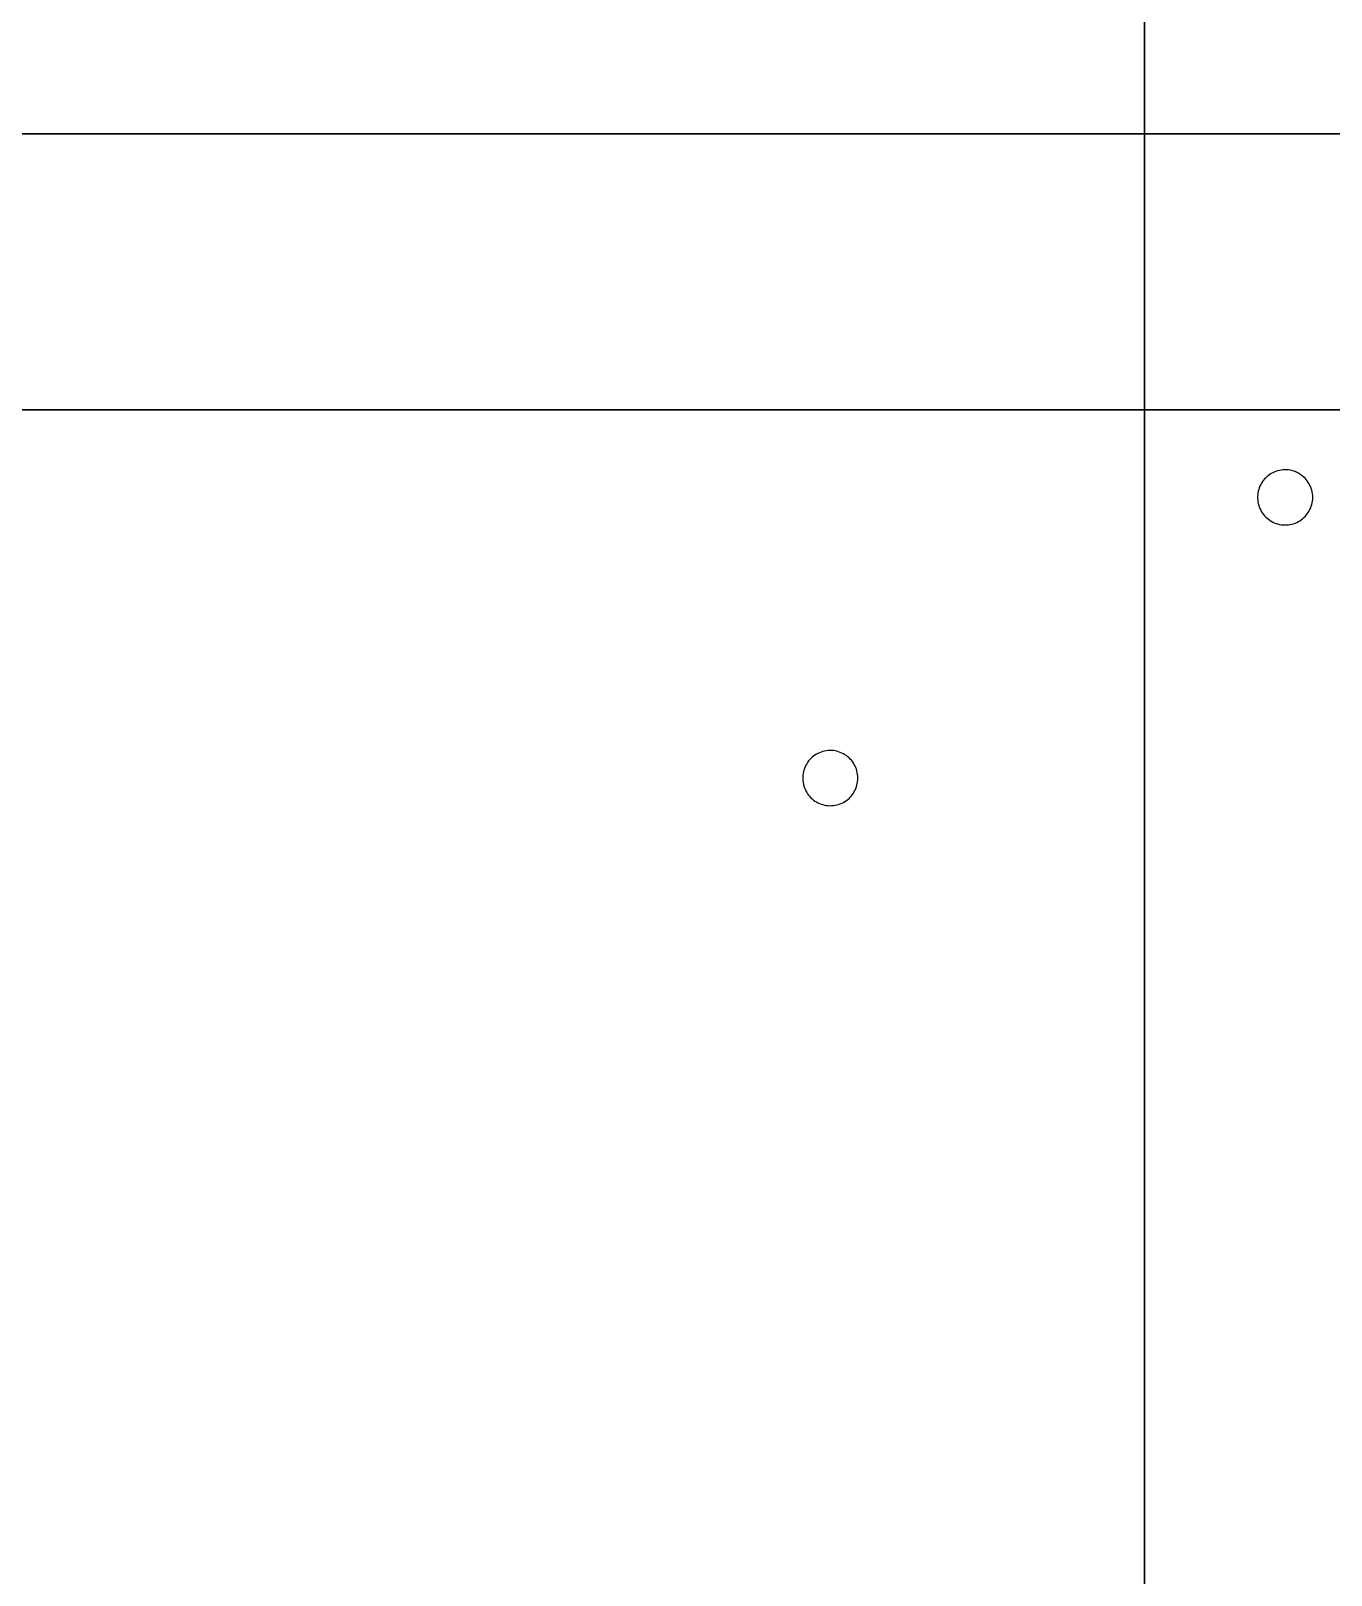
# Model space of a CAD drawing. Header units: metres. Extents: x 0 to 2800, y 0 to 2000.
# Drawn here: x 146.3 to 220.3, y 263.6 to 351.5 of the extents above; entities that cross this region are included whole.
import ezdxf

# ---------------------------------------------------------------- set-up
doc = ezdxf.new("R2010")
doc.units = ezdxf.units.M

msp = doc.modelspace()

# ---------------------------------------------------------------- linework, layer by layer
for points in [[(209.678, 52.364), (209.678, 76.174), (209.678, 99.985), (209.678, 123.796), (209.678, 147.606), (209.678, 171.417), (209.678, 195.228), (209.678, 219.038), (209.678, 242.849), (209.678, 266.66), (209.678, 290.47), (209.678, 314.281), (209.678, 338.092), (209.678, 361.902), (209.678, 385.713), (209.678, 409.524), (209.678, 433.334), (209.678, 457.145), (209.678, 480.956), (209.678, 504.766), (209.678, 528.577), (209.678, 552.388), (209.678, 576.198), (209.678, 600.009)], [(209.678, 52.364), (209.678, 76.174), (209.678, 99.985), (209.678, 123.796), (209.678, 147.606), (209.678, 171.417), (209.678, 195.228), (209.678, 219.038), (209.678, 242.849), (209.678, 266.66), (209.678, 290.47), (209.678, 314.281), (209.678, 338.092), (209.678, 361.902), (209.678, 385.713), (209.678, 409.524), (209.678, 433.334), (209.678, 457.145), (209.678, 480.956), (209.678, 504.766), (209.678, 528.577), (209.678, 552.388), (209.678, 576.198), (209.678, 600.009)], [(209.678, 373.411), (209.678, 349.601), (209.678, 325.79), (209.678, 301.979), (209.678, 278.169), (209.678, 254.358), (209.678, 230.547), (209.678, 206.737), (209.678, 182.926), (209.678, 159.115), (209.678, 135.305), (209.678, 111.494), (209.678, 87.683), (209.678, 63.873), (197.376, 52.364), (173.565, 52.364), (149.754, 52.364), (125.944, 52.364), (102.133, 52.364), (78.322, 52.364)], [(209.678, 373.411), (209.678, 349.601), (209.678, 325.79), (209.678, 301.979), (209.678, 278.169), (209.678, 254.358), (209.678, 230.547), (209.678, 206.737), (209.678, 182.926), (209.678, 159.115), (209.678, 135.305), (209.678, 111.494), (209.678, 87.683), (209.678, 63.873), (197.376, 52.364), (173.565, 52.364), (149.754, 52.364), (125.944, 52.364), (102.133, 52.364), (78.322, 52.364)], [(209.678, 52.364), (209.678, 73.521), (209.678, 94.678), (209.678, 115.835), (209.678, 136.992), (209.678, 158.149), (209.678, 179.306), (209.678, 200.463), (209.678, 221.62), (209.678, 242.777), (209.678, 263.934), (209.678, 285.091), (209.678, 306.248), (209.678, 327.405), (209.678, 348.562), (209.678, 369.719)], [(209.678, 369.719), (209.678, 348.562), (209.678, 327.405), (209.678, 306.248), (209.678, 285.091), (209.678, 263.934), (209.678, 242.777), (209.678, 221.62), (209.678, 200.463), (209.678, 179.306), (209.678, 158.149), (209.678, 136.992), (209.678, 115.835), (209.678, 94.678), (209.678, 73.521), (209.678, 52.364)], [(209.678, 52.364), (209.678, 73.521), (209.678, 94.678), (209.678, 115.835), (209.678, 136.992), (209.678, 158.149), (209.678, 179.306), (209.678, 200.463), (209.678, 221.62), (209.678, 242.777), (209.678, 263.934), (209.678, 285.091), (209.678, 306.248), (209.678, 327.405), (209.678, 348.562), (209.678, 369.719)], [(209.678, 369.719), (209.678, 348.562), (209.678, 327.405), (209.678, 306.248), (209.678, 285.091), (209.678, 263.934), (209.678, 242.777), (209.678, 221.62), (209.678, 200.463), (209.678, 179.306), (209.678, 158.149), (209.678, 136.992), (209.678, 115.835), (209.678, 94.678), (209.678, 73.521), (209.678, 52.364)], [(0, 345.6), (15.36, 345.6), (30.72, 345.6), (46.08, 345.6), (61.44, 345.6), (76.8, 345.6), (92.16, 345.6), (107.52, 345.6), (122.88, 345.6), (138.24, 345.6), (153.6, 345.6), (168.96, 345.6), (184.32, 345.6), (199.68, 345.6), (215.04, 345.6), (230.4, 345.6), (245.76, 345.6), (261.12, 345.6), (276.48, 345.6), (291.84, 345.6), (307.2, 345.6)], [(0, 345.6), (15.36, 345.6), (30.72, 345.6), (46.08, 345.6), (61.44, 345.6), (76.8, 345.6), (92.16, 345.6), (107.52, 345.6), (122.88, 345.6), (138.24, 345.6), (153.6, 345.6), (168.96, 345.6), (184.32, 345.6), (199.68, 345.6), (215.04, 345.6), (230.4, 345.6), (245.76, 345.6), (261.12, 345.6), (276.48, 345.6), (291.84, 345.6), (307.2, 345.6)], [(0, 345.6), (15.36, 345.6), (30.72, 345.6), (46.08, 345.6), (61.44, 345.6), (76.8, 345.6), (92.16, 345.6), (107.52, 345.6), (122.88, 345.6), (138.24, 345.6), (153.6, 345.6), (168.96, 345.6), (184.32, 345.6), (199.68, 345.6), (215.04, 345.6), (230.4, 345.6), (245.76, 345.6), (261.12, 345.6), (276.48, 345.6), (291.84, 345.6), (307.2, 345.6)], [(0, 345.6), (15.36, 345.6), (30.72, 345.6), (46.08, 345.6), (61.44, 345.6), (76.8, 345.6), (92.16, 345.6), (107.52, 345.6), (122.88, 345.6), (138.24, 345.6), (153.6, 345.6), (168.96, 345.6), (184.32, 345.6), (199.68, 345.6), (215.04, 345.6), (230.4, 345.6), (245.76, 345.6), (261.12, 345.6), (276.48, 345.6), (291.84, 345.6), (307.2, 345.6)], [(0, 345.6), (26.749, 345.6), (53.498, 345.6), (80.247, 345.6), (106.996, 345.6), (133.745, 345.6), (160.495, 345.6), (187.244, 345.6), (213.993, 345.6), (240.742, 345.6), (267.491, 345.6), (294.24, 345.6), (320.989, 345.6), (347.738, 345.6), (374.487, 345.6), (401.236, 345.6), (427.985, 345.6), (454.735, 345.6), (481.484, 345.6)], [(0, 345.6), (26.749, 345.6), (53.498, 345.6), (80.247, 345.6), (106.996, 345.6), (133.745, 345.6), (160.495, 345.6), (187.244, 345.6), (213.993, 345.6), (240.742, 345.6), (267.491, 345.6), (294.24, 345.6), (320.989, 345.6), (347.738, 345.6), (374.487, 345.6), (401.236, 345.6), (427.985, 345.6), (454.735, 345.6), (481.484, 345.6)], [(296.378, 345.6), (269.629, 345.6), (242.88, 345.6), (216.131, 345.6), (189.382, 345.6), (162.633, 345.6), (135.884, 345.6), (109.135, 345.6), (82.385, 345.6), (55.636, 345.6), (28.887, 345.6), (2.138, 345.6), (0, 320.989), (0, 294.24), (0, 267.491), (0, 240.742), (0, 213.993), (0, 187.244), (0, 160.495)], [(0, 345.6), (15.36, 345.6), (30.72, 345.6), (46.08, 345.6), (61.44, 345.6), (76.8, 345.6), (92.16, 345.6), (107.52, 345.6), (122.88, 345.6), (138.24, 345.6), (153.6, 345.6), (168.96, 345.6), (184.32, 345.6), (199.68, 345.6), (215.04, 345.6), (230.4, 345.6), (245.76, 345.6), (261.12, 345.6), (276.48, 345.6), (291.84, 345.6), (307.2, 345.6)], [(0, 345.6), (15.36, 345.6), (30.72, 345.6), (46.08, 345.6), (61.44, 345.6), (76.8, 345.6), (92.16, 345.6), (107.52, 345.6), (122.88, 345.6), (138.24, 345.6), (153.6, 345.6), (168.96, 345.6), (184.32, 345.6), (199.68, 345.6), (215.04, 345.6), (230.4, 345.6), (245.76, 345.6), (261.12, 345.6), (276.48, 345.6), (291.84, 345.6), (307.2, 345.6)], [(0, 345.6), (15.36, 345.6), (30.72, 345.6), (46.08, 345.6), (61.44, 345.6), (76.8, 345.6), (92.16, 345.6), (107.52, 345.6), (122.88, 345.6), (138.24, 345.6), (153.6, 345.6), (168.96, 345.6), (184.32, 345.6), (199.68, 345.6), (215.04, 345.6), (230.4, 345.6), (245.76, 345.6), (261.12, 345.6), (276.48, 345.6), (291.84, 345.6), (307.2, 345.6)], [(0, 345.6), (15.36, 345.6), (30.72, 345.6), (46.08, 345.6), (61.44, 345.6), (76.8, 345.6), (92.16, 345.6), (107.52, 345.6), (122.88, 345.6), (138.24, 345.6), (153.6, 345.6), (168.96, 345.6), (184.32, 345.6), (199.68, 345.6), (215.04, 345.6), (230.4, 345.6), (245.76, 345.6), (261.12, 345.6), (276.48, 345.6), (291.84, 345.6), (307.2, 345.6)], [(0, 345.6), (15.36, 345.6), (30.72, 345.6), (46.08, 345.6), (61.44, 345.6), (76.8, 345.6), (92.16, 345.6), (107.52, 345.6), (122.88, 345.6), (138.24, 345.6), (153.6, 345.6), (168.96, 345.6), (184.32, 345.6), (199.68, 345.6), (215.04, 345.6), (230.4, 345.6), (245.76, 345.6), (261.12, 345.6), (276.48, 345.6), (291.84, 345.6), (307.2, 345.6)], [(0, 345.6), (15.36, 345.6), (30.72, 345.6), (46.08, 345.6), (61.44, 345.6), (76.8, 345.6), (92.16, 345.6), (107.52, 345.6), (122.88, 345.6), (138.24, 345.6), (153.6, 345.6), (168.96, 345.6), (184.32, 345.6), (199.68, 345.6), (215.04, 345.6), (230.4, 345.6), (245.76, 345.6), (261.12, 345.6), (276.48, 345.6), (291.84, 345.6), (307.2, 345.6)], [(0, 345.6), (15.36, 345.6), (30.72, 345.6), (46.08, 345.6), (61.44, 345.6), (76.8, 345.6), (92.16, 345.6), (107.52, 345.6), (122.88, 345.6), (138.24, 345.6), (153.6, 345.6), (168.96, 345.6), (184.32, 345.6), (199.68, 345.6), (215.04, 345.6), (230.4, 345.6), (245.76, 345.6), (261.12, 345.6), (276.48, 345.6), (291.84, 345.6), (307.2, 345.6)], [(0, 345.6), (15.36, 345.6), (30.72, 345.6), (46.08, 345.6), (61.44, 345.6), (76.8, 345.6), (92.16, 345.6), (107.52, 345.6), (122.88, 345.6), (138.24, 345.6), (153.6, 345.6), (168.96, 345.6), (184.32, 345.6), (199.68, 345.6), (215.04, 345.6), (230.4, 345.6), (245.76, 345.6), (261.12, 345.6), (276.48, 345.6), (291.84, 345.6), (307.2, 345.6)], [(299.52, 345.6), (284.16, 345.6), (268.8, 345.6), (253.44, 345.6), (238.08, 345.6), (222.72, 345.6), (207.36, 345.6), (192, 345.6), (176.64, 345.6), (161.28, 345.6), (145.92, 345.6)], [(299.52, 345.6), (284.16, 345.6), (268.8, 345.6), (253.44, 345.6), (238.08, 345.6), (222.72, 345.6), (207.36, 345.6), (192, 345.6), (176.64, 345.6), (161.28, 345.6), (145.92, 345.6)], [(299.52, 345.6), (284.16, 345.6), (268.8, 345.6), (253.44, 345.6), (238.08, 345.6), (222.72, 345.6), (207.36, 345.6), (192, 345.6), (176.64, 345.6), (161.28, 345.6), (145.92, 345.6)], [(299.52, 345.6), (284.16, 345.6), (268.8, 345.6), (253.44, 345.6), (238.08, 345.6), (222.72, 345.6), (207.36, 345.6), (192, 345.6), (176.64, 345.6), (161.28, 345.6), (145.92, 345.6)], [(299.52, 345.6), (284.16, 345.6), (268.8, 345.6), (253.44, 345.6), (238.08, 345.6), (222.72, 345.6), (207.36, 345.6), (192, 345.6), (176.64, 345.6), (161.28, 345.6), (145.92, 345.6)], [(299.52, 345.6), (284.16, 345.6), (268.8, 345.6), (253.44, 345.6), (238.08, 345.6), (222.72, 345.6), (207.36, 345.6), (192, 345.6), (176.64, 345.6), (161.28, 345.6), (145.92, 345.6)], [(298.124, 329.891), (284.16, 329.891), (270.196, 329.891), (256.233, 329.891), (242.269, 329.891), (228.305, 329.891), (214.342, 329.891), (200.378, 329.891), (186.415, 329.891), (172.451, 329.891), (158.487, 329.891), (144.524, 329.891), (130.56, 329.891), (116.596, 329.891), (102.633, 329.891), (88.669, 329.891), (74.705, 329.891), (60.742, 329.891), (46.778, 329.891), (32.815, 329.891), (18.851, 329.891)], [(298.124, 329.891), (284.16, 329.891), (270.196, 329.891), (256.233, 329.891), (242.269, 329.891), (228.305, 329.891), (214.342, 329.891), (200.378, 329.891), (186.415, 329.891), (172.451, 329.891), (158.487, 329.891), (144.524, 329.891), (130.56, 329.891), (116.596, 329.891), (102.633, 329.891), (88.669, 329.891), (74.705, 329.891), (60.742, 329.891), (46.778, 329.891), (32.815, 329.891), (18.851, 329.891)], [(44.476, 329.891), (62.447, 329.891), (80.417, 329.891), (98.387, 329.891), (116.357, 329.891), (134.328, 329.891), (152.298, 329.891), (170.268, 329.891), (188.238, 329.891), (206.209, 329.891), (224.179, 329.891), (242.149, 329.891), (260.119, 329.891), (278.09, 329.891), (296.06, 329.891)], [(296.06, 329.891), (278.09, 329.891), (260.119, 329.891), (242.149, 329.891), (224.179, 329.891), (206.209, 329.891), (188.238, 329.891), (170.268, 329.891), (152.298, 329.891), (134.328, 329.891), (116.357, 329.891), (98.387, 329.891), (80.417, 329.891), (62.447, 329.891), (44.476, 329.891)], [(301.752, 329.891), (277.435, 329.891), (253.118, 329.891), (228.8, 329.891), (204.483, 329.891), (180.166, 329.891), (155.848, 329.891), (131.531, 329.891), (107.214, 329.891), (82.896, 329.891), (58.579, 329.891), (44.476, 319.676), (44.476, 295.359), (44.476, 271.041), (44.476, 246.724), (44.476, 222.407), (44.476, 198.089), (44.476, 173.772)], [(44.476, 329.891), (68.794, 329.891), (93.111, 329.891), (117.428, 329.891), (141.746, 329.891), (166.063, 329.891), (190.38, 329.891), (214.698, 329.891), (239.015, 329.891), (263.333, 329.891), (287.65, 329.891), (311.967, 329.891), (336.285, 329.891), (360.602, 329.891), (384.919, 329.891), (409.237, 329.891), (433.554, 329.891), (457.871, 329.891), (482.189, 329.891)], [(140.715, 329.891), (148.332, 329.891), (155.948, 329.891), (163.565, 329.891), (171.181, 329.891), (178.798, 329.891), (186.415, 329.891), (194.031, 329.891), (201.648, 329.891), (209.264, 329.891), (216.881, 329.891), (224.497, 329.891), (232.114, 329.891), (239.73, 329.891), (247.347, 329.891), (254.963, 329.891), (262.58, 329.891), (270.196, 329.891), (277.813, 329.891), (285.429, 329.891), (293.046, 329.891)], [(293.046, 329.891), (285.429, 329.891), (277.813, 329.891), (270.196, 329.891), (262.58, 329.891), (254.963, 329.891), (247.347, 329.891), (239.73, 329.891), (232.114, 329.891), (224.497, 329.891), (216.881, 329.891), (209.264, 329.891), (201.648, 329.891), (194.031, 329.891), (186.415, 329.891), (178.798, 329.891), (171.181, 329.891), (163.565, 329.891), (155.948, 329.891), (148.332, 329.891), (140.715, 329.891)], [(296.854, 329.891), (289.238, 329.891), (281.621, 329.891), (274.005, 329.891), (266.388, 329.891), (258.772, 329.891), (251.155, 329.891), (243.539, 329.891), (235.922, 329.891), (228.305, 329.891), (220.689, 329.891), (213.072, 329.891), (205.456, 329.891), (197.839, 329.891), (190.223, 329.891), (182.606, 329.891), (174.99, 329.891), (167.373, 329.891), (159.757, 329.891), (152.14, 329.891), (144.524, 329.891)], [(144.524, 329.891), (152.14, 329.891), (159.757, 329.891), (167.373, 329.891), (174.99, 329.891), (182.606, 329.891), (190.223, 329.891), (197.839, 329.891), (205.456, 329.891), (213.072, 329.891), (220.689, 329.891), (228.305, 329.891), (235.922, 329.891), (243.539, 329.891), (251.155, 329.891), (258.772, 329.891), (266.388, 329.891), (274.005, 329.891), (281.621, 329.891), (289.238, 329.891), (296.854, 329.891)], [(144.524, 329.891), (158.487, 329.891), (172.451, 329.891), (186.415, 329.891), (200.378, 329.891), (214.342, 329.891), (228.305, 329.891), (242.269, 329.891), (256.233, 329.891), (270.196, 329.891), (284.16, 329.891), (298.124, 329.891)], [(144.524, 329.891), (158.487, 329.891), (172.451, 329.891), (186.415, 329.891), (200.378, 329.891), (214.342, 329.891), (228.305, 329.891), (242.269, 329.891), (256.233, 329.891), (270.196, 329.891), (284.16, 329.891), (298.124, 329.891)], [(144.524, 329.891), (158.487, 329.891), (172.451, 329.891), (186.415, 329.891), (200.378, 329.891), (214.342, 329.891), (228.305, 329.891), (242.269, 329.891), (256.233, 329.891), (270.196, 329.891), (284.16, 329.891), (298.124, 329.891)], [(296.854, 329.891), (289.238, 329.891), (281.621, 329.891), (274.005, 329.891), (266.388, 329.891), (258.772, 329.891), (251.155, 329.891), (243.539, 329.891), (235.922, 329.891), (228.305, 329.891), (220.689, 329.891), (213.072, 329.891), (205.456, 329.891), (197.839, 329.891), (190.223, 329.891), (182.606, 329.891), (174.99, 329.891), (167.373, 329.891), (159.757, 329.891), (152.14, 329.891), (144.524, 329.891)], [(144.524, 329.891), (152.14, 329.891), (159.757, 329.891), (167.373, 329.891), (174.99, 329.891), (182.606, 329.891), (190.223, 329.891), (197.839, 329.891), (205.456, 329.891), (213.072, 329.891), (220.689, 329.891), (228.305, 329.891), (235.922, 329.891), (243.539, 329.891), (251.155, 329.891), (258.772, 329.891), (266.388, 329.891), (274.005, 329.891), (281.621, 329.891), (289.238, 329.891), (296.854, 329.891)], [(144.524, 329.891), (158.487, 329.891), (172.451, 329.891), (186.415, 329.891), (200.378, 329.891), (214.342, 329.891), (228.305, 329.891), (242.269, 329.891), (256.233, 329.891), (270.196, 329.891), (284.16, 329.891), (298.124, 329.891)], [(296.854, 329.891), (289.238, 329.891), (281.621, 329.891), (274.005, 329.891), (266.388, 329.891), (258.772, 329.891), (251.155, 329.891), (243.539, 329.891), (235.922, 329.891), (228.305, 329.891), (220.689, 329.891), (213.072, 329.891), (205.456, 329.891), (197.839, 329.891), (190.223, 329.891), (182.606, 329.891), (174.99, 329.891), (167.373, 329.891), (159.757, 329.891), (152.14, 329.891), (144.524, 329.891)], [(144.524, 329.891), (152.14, 329.891), (159.757, 329.891), (167.373, 329.891), (174.99, 329.891), (182.606, 329.891), (190.223, 329.891), (197.839, 329.891), (205.456, 329.891), (213.072, 329.891), (220.689, 329.891), (228.305, 329.891), (235.922, 329.891), (243.539, 329.891), (251.155, 329.891), (258.772, 329.891), (266.388, 329.891), (274.005, 329.891), (281.621, 329.891), (289.238, 329.891), (296.854, 329.891)], [(144.524, 329.891), (158.487, 329.891), (172.451, 329.891), (186.415, 329.891), (200.378, 329.891), (214.342, 329.891), (228.305, 329.891), (242.269, 329.891), (256.233, 329.891), (270.196, 329.891), (284.16, 329.891), (298.124, 329.891)], [(144.524, 329.891), (158.487, 329.891), (172.451, 329.891), (186.415, 329.891), (200.378, 329.891), (214.342, 329.891), (228.305, 329.891), (242.269, 329.891), (256.233, 329.891), (270.196, 329.891), (284.16, 329.891), (298.124, 329.891)], [(296.854, 329.891), (289.238, 329.891), (281.621, 329.891), (274.005, 329.891), (266.388, 329.891), (258.772, 329.891), (251.155, 329.891), (243.539, 329.891), (235.922, 329.891), (228.305, 329.891), (220.689, 329.891), (213.072, 329.891), (205.456, 329.891), (197.839, 329.891), (190.223, 329.891), (182.606, 329.891), (174.99, 329.891), (167.373, 329.891), (159.757, 329.891), (152.14, 329.891), (144.524, 329.891)], [(144.524, 329.891), (152.14, 329.891), (159.757, 329.891), (167.373, 329.891), (174.99, 329.891), (182.606, 329.891), (190.223, 329.891), (197.839, 329.891), (205.456, 329.891), (213.072, 329.891), (220.689, 329.891), (228.305, 329.891), (235.922, 329.891), (243.539, 329.891), (251.155, 329.891), (258.772, 329.891), (266.388, 329.891), (274.005, 329.891), (281.621, 329.891), (289.238, 329.891), (296.854, 329.891)], [(144.524, 329.891), (158.487, 329.891), (172.451, 329.891), (186.415, 329.891), (200.378, 329.891), (214.342, 329.891), (228.305, 329.891), (242.269, 329.891), (256.233, 329.891), (270.196, 329.891), (284.16, 329.891), (298.124, 329.891)], [(144.524, 329.891), (158.487, 329.891), (172.451, 329.891), (186.415, 329.891), (200.378, 329.891), (214.342, 329.891), (228.305, 329.891), (242.269, 329.891), (256.233, 329.891), (270.196, 329.891), (284.16, 329.891), (298.124, 329.891)], [(296.854, 329.891), (289.238, 329.891), (281.621, 329.891), (274.005, 329.891), (266.388, 329.891), (258.772, 329.891), (251.155, 329.891), (243.539, 329.891), (235.922, 329.891), (228.305, 329.891), (220.689, 329.891), (213.072, 329.891), (205.456, 329.891), (197.839, 329.891), (190.223, 329.891), (182.606, 329.891), (174.99, 329.891), (167.373, 329.891), (159.757, 329.891), (152.14, 329.891), (144.524, 329.891)], [(144.524, 329.891), (152.14, 329.891), (159.757, 329.891), (167.373, 329.891), (174.99, 329.891), (182.606, 329.891), (190.223, 329.891), (197.839, 329.891), (205.456, 329.891), (213.072, 329.891), (220.689, 329.891), (228.305, 329.891), (235.922, 329.891), (243.539, 329.891), (251.155, 329.891), (258.772, 329.891), (266.388, 329.891), (274.005, 329.891), (281.621, 329.891), (289.238, 329.891), (296.854, 329.891)], [(144.524, 329.891), (158.487, 329.891), (172.451, 329.891), (186.415, 329.891), (200.378, 329.891), (214.342, 329.891), (228.305, 329.891), (242.269, 329.891), (256.233, 329.891), (270.196, 329.891), (284.16, 329.891), (298.124, 329.891)], [(144.524, 329.891), (158.487, 329.891), (172.451, 329.891), (186.415, 329.891), (200.378, 329.891), (214.342, 329.891), (228.305, 329.891), (242.269, 329.891), (256.233, 329.891), (270.196, 329.891), (284.16, 329.891), (298.124, 329.891)], [(219.256, 324.916), (219.253, 325.021), (219.243, 325.123), (219.226, 325.224), (219.203, 325.322), (219.175, 325.418), (219.14, 325.511), (219.1, 325.601), (219.054, 325.688), (219.003, 325.772), (218.948, 325.852), (218.887, 325.928), (218.822, 326.001), (218.753, 326.069), (218.679, 326.133), (218.602, 326.193), (218.521, 326.247), (218.437, 326.297), (218.349, 326.341), (218.258, 326.38), (218.164, 326.413), (218.068, 326.441), (217.969, 326.462), (217.869, 326.477), (217.766, 326.485), (217.661, 326.487), (217.558, 326.482), (217.456, 326.47), (217.356, 326.452), (217.258, 326.428), (217.163, 326.397), (217.071, 326.361), (216.982, 326.32), (216.896, 326.273), (216.813, 326.221), (216.734, 326.164), (216.658, 326.102), (216.587, 326.036), (216.52, 325.965), (216.457, 325.891), (216.399, 325.812), (216.345, 325.73), (216.297, 325.645), (216.254, 325.556), (216.217, 325.465), (216.185, 325.37), (216.159, 325.273), (216.14, 325.174), (216.126, 325.072), (216.12, 324.969), (216.12, 324.864), (216.126, 324.761), (216.14, 324.659), (216.159, 324.56), (216.185, 324.463), (216.217, 324.368), (216.254, 324.277), (216.297, 324.188), (216.345, 324.102), (216.399, 324.02), (216.457, 323.942), (216.52, 323.867), (216.587, 323.797), (216.658, 323.731), (216.734, 323.669), (216.813, 323.612), (216.896, 323.56), (216.982, 323.513), (217.071, 323.471), (217.163, 323.435), (217.258, 323.405), (217.356, 323.381), (217.456, 323.362), (217.558, 323.351), (217.661, 323.346), (217.766, 323.347), (217.869, 323.356), (217.969, 323.371), (218.068, 323.392), (218.164, 323.419), (218.258, 323.453), (218.349, 323.491), (218.437, 323.536), (218.521, 323.585), (218.602, 323.64), (218.679, 323.699), (218.753, 323.763), (218.822, 323.832), (218.887, 323.904), (218.948, 323.981), (219.003, 324.061), (219.054, 324.145), (219.1, 324.232), (219.14, 324.322), (219.175, 324.415), (219.203, 324.511), (219.226, 324.609), (219.243, 324.71), (219.253, 324.812), (219.256, 324.916)], [(219.256, 324.916), (219.253, 325.021), (219.243, 325.123), (219.226, 325.224), (219.203, 325.322), (219.175, 325.418), (219.14, 325.511), (219.1, 325.601), (219.054, 325.688), (219.003, 325.772), (218.948, 325.852), (218.887, 325.928), (218.822, 326.001), (218.753, 326.069), (218.679, 326.133), (218.602, 326.193), (218.521, 326.247), (218.437, 326.297), (218.349, 326.341), (218.258, 326.38), (218.164, 326.413), (218.068, 326.441), (217.969, 326.462), (217.869, 326.477), (217.766, 326.485), (217.661, 326.487), (217.558, 326.482), (217.456, 326.47), (217.356, 326.452), (217.258, 326.428), (217.163, 326.397), (217.071, 326.361), (216.982, 326.32), (216.896, 326.273), (216.813, 326.221), (216.734, 326.164), (216.658, 326.102), (216.587, 326.036), (216.52, 325.965), (216.457, 325.891), (216.399, 325.812), (216.345, 325.73), (216.297, 325.645), (216.254, 325.556), (216.217, 325.465), (216.185, 325.37), (216.159, 325.273), (216.14, 325.174), (216.126, 325.072), (216.12, 324.969), (216.12, 324.864), (216.126, 324.761), (216.14, 324.659), (216.159, 324.56), (216.185, 324.463), (216.217, 324.368), (216.254, 324.277), (216.297, 324.188), (216.345, 324.102), (216.399, 324.02), (216.457, 323.942), (216.52, 323.867), (216.587, 323.797), (216.658, 323.731), (216.734, 323.669), (216.813, 323.612), (216.896, 323.56), (216.982, 323.513), (217.071, 323.471), (217.163, 323.435), (217.258, 323.405), (217.356, 323.381), (217.456, 323.362), (217.558, 323.351), (217.661, 323.346), (217.766, 323.347), (217.869, 323.356), (217.969, 323.371), (218.068, 323.392), (218.164, 323.419), (218.258, 323.453), (218.349, 323.491), (218.437, 323.536), (218.521, 323.585), (218.602, 323.64), (218.679, 323.699), (218.753, 323.763), (218.822, 323.832), (218.887, 323.904), (218.948, 323.981), (219.003, 324.061), (219.054, 324.145), (219.1, 324.232), (219.14, 324.322), (219.175, 324.415), (219.203, 324.511), (219.226, 324.609), (219.243, 324.71), (219.253, 324.812), (219.256, 324.916)], [(219.256, 324.916), (219.253, 325.021), (219.243, 325.123), (219.226, 325.224), (219.203, 325.322), (219.175, 325.418), (219.14, 325.511), (219.1, 325.601), (219.054, 325.688), (219.003, 325.772), (218.948, 325.852), (218.887, 325.928), (218.822, 326.001), (218.753, 326.069), (218.679, 326.133), (218.602, 326.193), (218.521, 326.247), (218.437, 326.297), (218.349, 326.341), (218.258, 326.38), (218.164, 326.413), (218.068, 326.441), (217.969, 326.462), (217.869, 326.477), (217.766, 326.485), (217.661, 326.487), (217.558, 326.482), (217.456, 326.47), (217.356, 326.452), (217.258, 326.428), (217.163, 326.397), (217.071, 326.361), (216.982, 326.32), (216.896, 326.273), (216.813, 326.221), (216.734, 326.164), (216.658, 326.102), (216.587, 326.036), (216.52, 325.965), (216.457, 325.891), (216.399, 325.812), (216.345, 325.73), (216.297, 325.645), (216.254, 325.556), (216.217, 325.465), (216.185, 325.37), (216.159, 325.273), (216.14, 325.174), (216.126, 325.072), (216.12, 324.969), (216.12, 324.864), (216.126, 324.761), (216.14, 324.659), (216.159, 324.56), (216.185, 324.463), (216.217, 324.368), (216.254, 324.277), (216.297, 324.188), (216.345, 324.102), (216.399, 324.02), (216.457, 323.942), (216.52, 323.867), (216.587, 323.797), (216.658, 323.731), (216.734, 323.669), (216.813, 323.612), (216.896, 323.56), (216.982, 323.513), (217.071, 323.471), (217.163, 323.435), (217.258, 323.405), (217.356, 323.381), (217.456, 323.362), (217.558, 323.351), (217.661, 323.346), (217.766, 323.347), (217.869, 323.356), (217.969, 323.371), (218.068, 323.392), (218.164, 323.419), (218.258, 323.453), (218.349, 323.491), (218.437, 323.536), (218.521, 323.585), (218.602, 323.64), (218.679, 323.699), (218.753, 323.763), (218.822, 323.832), (218.887, 323.904), (218.948, 323.981), (219.003, 324.061), (219.054, 324.145), (219.1, 324.232), (219.14, 324.322), (219.175, 324.415), (219.203, 324.511), (219.226, 324.609), (219.243, 324.71), (219.253, 324.812), (219.256, 324.916)], [(219.256, 324.916), (219.253, 325.021), (219.243, 325.123), (219.226, 325.224), (219.203, 325.322), (219.175, 325.418), (219.14, 325.511), (219.1, 325.601), (219.054, 325.688), (219.003, 325.772), (218.948, 325.852), (218.887, 325.928), (218.822, 326.001), (218.753, 326.069), (218.679, 326.133), (218.602, 326.193), (218.521, 326.247), (218.437, 326.297), (218.349, 326.341), (218.258, 326.38), (218.164, 326.413), (218.068, 326.441), (217.969, 326.462), (217.869, 326.477), (217.766, 326.485), (217.661, 326.487), (217.558, 326.482), (217.456, 326.47), (217.356, 326.452), (217.258, 326.428), (217.163, 326.397), (217.071, 326.361), (216.982, 326.32), (216.896, 326.273), (216.813, 326.221), (216.734, 326.164), (216.658, 326.102), (216.587, 326.036), (216.52, 325.965), (216.457, 325.891), (216.399, 325.812), (216.345, 325.73), (216.297, 325.645), (216.254, 325.556), (216.217, 325.465), (216.185, 325.37), (216.159, 325.273), (216.14, 325.174), (216.126, 325.072), (216.12, 324.969), (216.12, 324.864), (216.126, 324.761), (216.14, 324.659), (216.159, 324.56), (216.185, 324.463), (216.217, 324.368), (216.254, 324.277), (216.297, 324.188), (216.345, 324.102), (216.399, 324.02), (216.457, 323.942), (216.52, 323.867), (216.587, 323.797), (216.658, 323.731), (216.734, 323.669), (216.813, 323.612), (216.896, 323.56), (216.982, 323.513), (217.071, 323.471), (217.163, 323.435), (217.258, 323.405), (217.356, 323.381), (217.456, 323.362), (217.558, 323.351), (217.661, 323.346), (217.766, 323.347), (217.869, 323.356), (217.969, 323.371), (218.068, 323.392), (218.164, 323.419), (218.258, 323.453), (218.349, 323.491), (218.437, 323.536), (218.521, 323.585), (218.602, 323.64), (218.679, 323.699), (218.753, 323.763), (218.822, 323.832), (218.887, 323.904), (218.948, 323.981), (219.003, 324.061), (219.054, 324.145), (219.1, 324.232), (219.14, 324.322), (219.175, 324.415), (219.203, 324.511), (219.226, 324.609), (219.243, 324.71), (219.253, 324.812), (219.256, 324.916)], [(219.256, 324.916), (219.253, 325.021), (219.243, 325.123), (219.226, 325.224), (219.203, 325.322), (219.175, 325.418), (219.14, 325.511), (219.1, 325.601), (219.054, 325.688), (219.003, 325.772), (218.948, 325.852), (218.887, 325.928), (218.822, 326.001), (218.753, 326.069), (218.679, 326.133), (218.602, 326.193), (218.521, 326.247), (218.437, 326.297), (218.349, 326.341), (218.258, 326.38), (218.164, 326.413), (218.068, 326.441), (217.969, 326.462), (217.869, 326.477), (217.766, 326.485), (217.661, 326.487), (217.558, 326.482), (217.456, 326.47), (217.356, 326.452), (217.258, 326.428), (217.163, 326.397), (217.071, 326.361), (216.982, 326.32), (216.896, 326.273), (216.813, 326.221), (216.734, 326.164), (216.658, 326.102), (216.587, 326.036), (216.52, 325.965), (216.457, 325.891), (216.399, 325.812), (216.345, 325.73), (216.297, 325.645), (216.254, 325.556), (216.217, 325.465), (216.185, 325.37), (216.159, 325.273), (216.14, 325.174), (216.126, 325.072), (216.12, 324.969), (216.12, 324.864), (216.126, 324.761), (216.14, 324.659), (216.159, 324.56), (216.185, 324.463), (216.217, 324.368), (216.254, 324.277), (216.297, 324.188), (216.345, 324.102), (216.399, 324.02), (216.457, 323.942), (216.52, 323.867), (216.587, 323.797), (216.658, 323.731), (216.734, 323.669), (216.813, 323.612), (216.896, 323.56), (216.982, 323.513), (217.071, 323.471), (217.163, 323.435), (217.258, 323.405), (217.356, 323.381), (217.456, 323.362), (217.558, 323.351), (217.661, 323.346), (217.766, 323.347), (217.869, 323.356), (217.969, 323.371), (218.068, 323.392), (218.164, 323.419), (218.258, 323.453), (218.349, 323.491), (218.437, 323.536), (218.521, 323.585), (218.602, 323.64), (218.679, 323.699), (218.753, 323.763), (218.822, 323.832), (218.887, 323.904), (218.948, 323.981), (219.003, 324.061), (219.054, 324.145), (219.1, 324.232), (219.14, 324.322), (219.175, 324.415), (219.203, 324.511), (219.226, 324.609), (219.243, 324.71), (219.253, 324.812), (219.256, 324.916)], [(219.256, 324.916), (219.253, 325.021), (219.243, 325.123), (219.226, 325.224), (219.203, 325.322), (219.175, 325.418), (219.14, 325.511), (219.1, 325.601), (219.054, 325.688), (219.003, 325.772), (218.948, 325.852), (218.887, 325.928), (218.822, 326.001), (218.753, 326.069), (218.679, 326.133), (218.602, 326.193), (218.521, 326.247), (218.437, 326.297), (218.349, 326.341), (218.258, 326.38), (218.164, 326.413), (218.068, 326.441), (217.969, 326.462), (217.869, 326.477), (217.766, 326.485), (217.661, 326.487), (217.558, 326.482), (217.456, 326.47), (217.356, 326.452), (217.258, 326.428), (217.163, 326.397), (217.071, 326.361), (216.982, 326.32), (216.896, 326.273), (216.813, 326.221), (216.734, 326.164), (216.658, 326.102), (216.587, 326.036), (216.52, 325.965), (216.457, 325.891), (216.399, 325.812), (216.345, 325.73), (216.297, 325.645), (216.254, 325.556), (216.217, 325.465), (216.185, 325.37), (216.159, 325.273), (216.14, 325.174), (216.126, 325.072), (216.12, 324.969), (216.12, 324.864), (216.126, 324.761), (216.14, 324.659), (216.159, 324.56), (216.185, 324.463), (216.217, 324.368), (216.254, 324.277), (216.297, 324.188), (216.345, 324.102), (216.399, 324.02), (216.457, 323.942), (216.52, 323.867), (216.587, 323.797), (216.658, 323.731), (216.734, 323.669), (216.813, 323.612), (216.896, 323.56), (216.982, 323.513), (217.071, 323.471), (217.163, 323.435), (217.258, 323.405), (217.356, 323.381), (217.456, 323.362), (217.558, 323.351), (217.661, 323.346), (217.766, 323.347), (217.869, 323.356), (217.969, 323.371), (218.068, 323.392), (218.164, 323.419), (218.258, 323.453), (218.349, 323.491), (218.437, 323.536), (218.521, 323.585), (218.602, 323.64), (218.679, 323.699), (218.753, 323.763), (218.822, 323.832), (218.887, 323.904), (218.948, 323.981), (219.003, 324.061), (219.054, 324.145), (219.1, 324.232), (219.14, 324.322), (219.175, 324.415), (219.203, 324.511), (219.226, 324.609), (219.243, 324.71), (219.253, 324.812), (219.256, 324.916)], [(193.372, 308.945), (193.369, 309.05), (193.359, 309.152), (193.342, 309.253), (193.319, 309.351), (193.291, 309.447), (193.256, 309.54), (193.216, 309.63), (193.17, 309.717), (193.119, 309.801), (193.064, 309.881), (193.003, 309.958), (192.938, 310.03), (192.869, 310.098), (192.795, 310.162), (192.718, 310.222), (192.637, 310.276), (192.553, 310.326), (192.465, 310.37), (192.374, 310.409), (192.28, 310.442), (192.184, 310.47), (192.085, 310.491), (191.985, 310.506), (191.882, 310.514), (191.777, 310.516), (191.673, 310.511), (191.572, 310.499), (191.472, 310.481), (191.374, 310.457), (191.279, 310.427), (191.187, 310.39), (191.098, 310.349), (191.012, 310.302), (190.929, 310.25), (190.85, 310.193), (190.774, 310.131), (190.703, 310.065), (190.636, 309.994), (190.573, 309.92), (190.515, 309.841), (190.461, 309.759), (190.413, 309.674), (190.37, 309.585), (190.333, 309.494), (190.301, 309.399), (190.275, 309.302), (190.256, 309.203), (190.242, 309.101), (190.236, 308.998), (190.236, 308.893), (190.242, 308.79), (190.256, 308.688), (190.275, 308.589), (190.301, 308.492), (190.333, 308.397), (190.37, 308.306), (190.413, 308.217), (190.461, 308.132), (190.515, 308.05), (190.573, 307.971), (190.636, 307.897), (190.703, 307.826), (190.774, 307.76), (190.85, 307.698), (190.929, 307.641), (191.012, 307.589), (191.098, 307.542), (191.187, 307.5), (191.279, 307.464), (191.374, 307.434), (191.472, 307.41), (191.572, 307.392), (191.673, 307.38), (191.777, 307.375), (191.882, 307.376), (191.985, 307.385), (192.085, 307.4), (192.184, 307.421), (192.28, 307.448), (192.374, 307.482), (192.465, 307.521), (192.553, 307.565), (192.637, 307.614), (192.718, 307.669), (192.795, 307.728), (192.869, 307.792), (192.938, 307.861), (193.003, 307.933), (193.064, 308.01), (193.119, 308.09), (193.17, 308.174), (193.216, 308.261), (193.256, 308.351), (193.291, 308.444), (193.319, 308.54), (193.342, 308.638), (193.359, 308.739), (193.369, 308.841), (193.372, 308.945)], [(193.372, 308.945), (193.369, 309.05), (193.359, 309.152), (193.342, 309.253), (193.319, 309.351), (193.291, 309.447), (193.256, 309.54), (193.216, 309.63), (193.17, 309.717), (193.119, 309.801), (193.064, 309.881), (193.003, 309.958), (192.938, 310.03), (192.869, 310.098), (192.795, 310.162), (192.718, 310.222), (192.637, 310.276), (192.553, 310.326), (192.465, 310.37), (192.374, 310.409), (192.28, 310.442), (192.184, 310.47), (192.085, 310.491), (191.985, 310.506), (191.882, 310.514), (191.777, 310.516), (191.673, 310.511), (191.572, 310.499), (191.472, 310.481), (191.374, 310.457), (191.279, 310.427), (191.187, 310.39), (191.098, 310.349), (191.012, 310.302), (190.929, 310.25), (190.85, 310.193), (190.774, 310.131), (190.703, 310.065), (190.636, 309.994), (190.573, 309.92), (190.515, 309.841), (190.461, 309.759), (190.413, 309.674), (190.37, 309.585), (190.333, 309.494), (190.301, 309.399), (190.275, 309.302), (190.256, 309.203), (190.242, 309.101), (190.236, 308.998), (190.236, 308.893), (190.242, 308.79), (190.256, 308.688), (190.275, 308.589), (190.301, 308.492), (190.333, 308.397), (190.37, 308.306), (190.413, 308.217), (190.461, 308.132), (190.515, 308.05), (190.573, 307.971), (190.636, 307.897), (190.703, 307.826), (190.774, 307.76), (190.85, 307.698), (190.929, 307.641), (191.012, 307.589), (191.098, 307.542), (191.187, 307.5), (191.279, 307.464), (191.374, 307.434), (191.472, 307.41), (191.572, 307.392), (191.673, 307.38), (191.777, 307.375), (191.882, 307.376), (191.985, 307.385), (192.085, 307.4), (192.184, 307.421), (192.28, 307.448), (192.374, 307.482), (192.465, 307.521), (192.553, 307.565), (192.637, 307.614), (192.718, 307.669), (192.795, 307.728), (192.869, 307.792), (192.938, 307.861), (193.003, 307.933), (193.064, 308.01), (193.119, 308.09), (193.17, 308.174), (193.216, 308.261), (193.256, 308.351), (193.291, 308.444), (193.319, 308.54), (193.342, 308.638), (193.359, 308.739), (193.369, 308.841), (193.372, 308.945)], [(193.372, 308.945), (193.369, 309.05), (193.359, 309.152), (193.342, 309.253), (193.319, 309.351), (193.291, 309.447), (193.256, 309.54), (193.216, 309.63), (193.17, 309.717), (193.119, 309.801), (193.064, 309.881), (193.003, 309.958), (192.938, 310.03), (192.869, 310.098), (192.795, 310.162), (192.718, 310.222), (192.637, 310.276), (192.553, 310.326), (192.465, 310.37), (192.374, 310.409), (192.28, 310.442), (192.184, 310.47), (192.085, 310.491), (191.985, 310.506), (191.882, 310.514), (191.777, 310.516), (191.673, 310.511), (191.572, 310.499), (191.472, 310.481), (191.374, 310.457), (191.279, 310.427), (191.187, 310.39), (191.098, 310.349), (191.012, 310.302), (190.929, 310.25), (190.85, 310.193), (190.774, 310.131), (190.703, 310.065), (190.636, 309.994), (190.573, 309.92), (190.515, 309.841), (190.461, 309.759), (190.413, 309.674), (190.37, 309.585), (190.333, 309.494), (190.301, 309.399), (190.275, 309.302), (190.256, 309.203), (190.242, 309.101), (190.236, 308.998), (190.236, 308.893), (190.242, 308.79), (190.256, 308.688), (190.275, 308.589), (190.301, 308.492), (190.333, 308.397), (190.37, 308.306), (190.413, 308.217), (190.461, 308.132), (190.515, 308.05), (190.573, 307.971), (190.636, 307.897), (190.703, 307.826), (190.774, 307.76), (190.85, 307.698), (190.929, 307.641), (191.012, 307.589), (191.098, 307.542), (191.187, 307.5), (191.279, 307.464), (191.374, 307.434), (191.472, 307.41), (191.572, 307.392), (191.673, 307.38), (191.777, 307.375), (191.882, 307.376), (191.985, 307.385), (192.085, 307.4), (192.184, 307.421), (192.28, 307.448), (192.374, 307.482), (192.465, 307.521), (192.553, 307.565), (192.637, 307.614), (192.718, 307.669), (192.795, 307.728), (192.869, 307.792), (192.938, 307.861), (193.003, 307.933), (193.064, 308.01), (193.119, 308.09), (193.17, 308.174), (193.216, 308.261), (193.256, 308.351), (193.291, 308.444), (193.319, 308.54), (193.342, 308.638), (193.359, 308.739), (193.369, 308.841), (193.372, 308.945)], [(193.372, 308.945), (193.369, 309.05), (193.359, 309.152), (193.342, 309.253), (193.319, 309.351), (193.291, 309.447), (193.256, 309.54), (193.216, 309.63), (193.17, 309.717), (193.119, 309.801), (193.064, 309.881), (193.003, 309.958), (192.938, 310.03), (192.869, 310.098), (192.795, 310.162), (192.718, 310.222), (192.637, 310.276), (192.553, 310.326), (192.465, 310.37), (192.374, 310.409), (192.28, 310.442), (192.184, 310.47), (192.085, 310.491), (191.985, 310.506), (191.882, 310.514), (191.777, 310.516), (191.673, 310.511), (191.572, 310.499), (191.472, 310.481), (191.374, 310.457), (191.279, 310.427), (191.187, 310.39), (191.098, 310.349), (191.012, 310.302), (190.929, 310.25), (190.85, 310.193), (190.774, 310.131), (190.703, 310.065), (190.636, 309.994), (190.573, 309.92), (190.515, 309.841), (190.461, 309.759), (190.413, 309.674), (190.37, 309.585), (190.333, 309.494), (190.301, 309.399), (190.275, 309.302), (190.256, 309.203), (190.242, 309.101), (190.236, 308.998), (190.236, 308.893), (190.242, 308.79), (190.256, 308.688), (190.275, 308.589), (190.301, 308.492), (190.333, 308.397), (190.37, 308.306), (190.413, 308.217), (190.461, 308.132), (190.515, 308.05), (190.573, 307.971), (190.636, 307.897), (190.703, 307.826), (190.774, 307.76), (190.85, 307.698), (190.929, 307.641), (191.012, 307.589), (191.098, 307.542), (191.187, 307.5), (191.279, 307.464), (191.374, 307.434), (191.472, 307.41), (191.572, 307.392), (191.673, 307.38), (191.777, 307.375), (191.882, 307.376), (191.985, 307.385), (192.085, 307.4), (192.184, 307.421), (192.28, 307.448), (192.374, 307.482), (192.465, 307.521), (192.553, 307.565), (192.637, 307.614), (192.718, 307.669), (192.795, 307.728), (192.869, 307.792), (192.938, 307.861), (193.003, 307.933), (193.064, 308.01), (193.119, 308.09), (193.17, 308.174), (193.216, 308.261), (193.256, 308.351), (193.291, 308.444), (193.319, 308.54), (193.342, 308.638), (193.359, 308.739), (193.369, 308.841), (193.372, 308.945)], [(193.372, 308.945), (193.369, 309.05), (193.359, 309.152), (193.342, 309.253), (193.319, 309.351), (193.291, 309.447), (193.256, 309.54), (193.216, 309.63), (193.17, 309.717), (193.119, 309.801), (193.064, 309.881), (193.003, 309.958), (192.938, 310.03), (192.869, 310.098), (192.795, 310.162), (192.718, 310.222), (192.637, 310.276), (192.553, 310.326), (192.465, 310.37), (192.374, 310.409), (192.28, 310.442), (192.184, 310.47), (192.085, 310.491), (191.985, 310.506), (191.882, 310.514), (191.777, 310.516), (191.673, 310.511), (191.572, 310.499), (191.472, 310.481), (191.374, 310.457), (191.279, 310.427), (191.187, 310.39), (191.098, 310.349), (191.012, 310.302), (190.929, 310.25), (190.85, 310.193), (190.774, 310.131), (190.703, 310.065), (190.636, 309.994), (190.573, 309.92), (190.515, 309.841), (190.461, 309.759), (190.413, 309.674), (190.37, 309.585), (190.333, 309.494), (190.301, 309.399), (190.275, 309.302), (190.256, 309.203), (190.242, 309.101), (190.236, 308.998), (190.236, 308.893), (190.242, 308.79), (190.256, 308.688), (190.275, 308.589), (190.301, 308.492), (190.333, 308.397), (190.37, 308.306), (190.413, 308.217), (190.461, 308.132), (190.515, 308.05), (190.573, 307.971), (190.636, 307.897), (190.703, 307.826), (190.774, 307.76), (190.85, 307.698), (190.929, 307.641), (191.012, 307.589), (191.098, 307.542), (191.187, 307.5), (191.279, 307.464), (191.374, 307.434), (191.472, 307.41), (191.572, 307.392), (191.673, 307.38), (191.777, 307.375), (191.882, 307.376), (191.985, 307.385), (192.085, 307.4), (192.184, 307.421), (192.28, 307.448), (192.374, 307.482), (192.465, 307.521), (192.553, 307.565), (192.637, 307.614), (192.718, 307.669), (192.795, 307.728), (192.869, 307.792), (192.938, 307.861), (193.003, 307.933), (193.064, 308.01), (193.119, 308.09), (193.17, 308.174), (193.216, 308.261), (193.256, 308.351), (193.291, 308.444), (193.319, 308.54), (193.342, 308.638), (193.359, 308.739), (193.369, 308.841), (193.372, 308.945)], [(193.372, 308.945), (193.369, 309.05), (193.359, 309.152), (193.342, 309.253), (193.319, 309.351), (193.291, 309.447), (193.256, 309.54), (193.216, 309.63), (193.17, 309.717), (193.119, 309.801), (193.064, 309.881), (193.003, 309.958), (192.938, 310.03), (192.869, 310.098), (192.795, 310.162), (192.718, 310.222), (192.637, 310.276), (192.553, 310.326), (192.465, 310.37), (192.374, 310.409), (192.28, 310.442), (192.184, 310.47), (192.085, 310.491), (191.985, 310.506), (191.882, 310.514), (191.777, 310.516), (191.673, 310.511), (191.572, 310.499), (191.472, 310.481), (191.374, 310.457), (191.279, 310.427), (191.187, 310.39), (191.098, 310.349), (191.012, 310.302), (190.929, 310.25), (190.85, 310.193), (190.774, 310.131), (190.703, 310.065), (190.636, 309.994), (190.573, 309.92), (190.515, 309.841), (190.461, 309.759), (190.413, 309.674), (190.37, 309.585), (190.333, 309.494), (190.301, 309.399), (190.275, 309.302), (190.256, 309.203), (190.242, 309.101), (190.236, 308.998), (190.236, 308.893), (190.242, 308.79), (190.256, 308.688), (190.275, 308.589), (190.301, 308.492), (190.333, 308.397), (190.37, 308.306), (190.413, 308.217), (190.461, 308.132), (190.515, 308.05), (190.573, 307.971), (190.636, 307.897), (190.703, 307.826), (190.774, 307.76), (190.85, 307.698), (190.929, 307.641), (191.012, 307.589), (191.098, 307.542), (191.187, 307.5), (191.279, 307.464), (191.374, 307.434), (191.472, 307.41), (191.572, 307.392), (191.673, 307.38), (191.777, 307.375), (191.882, 307.376), (191.985, 307.385), (192.085, 307.4), (192.184, 307.421), (192.28, 307.448), (192.374, 307.482), (192.465, 307.521), (192.553, 307.565), (192.637, 307.614), (192.718, 307.669), (192.795, 307.728), (192.869, 307.792), (192.938, 307.861), (193.003, 307.933), (193.064, 308.01), (193.119, 308.09), (193.17, 308.174), (193.216, 308.261), (193.256, 308.351), (193.291, 308.444), (193.319, 308.54), (193.342, 308.638), (193.359, 308.739), (193.369, 308.841), (193.372, 308.945)], [(193.372, 308.945), (193.369, 309.05), (193.359, 309.152), (193.342, 309.253), (193.319, 309.351), (193.291, 309.447), (193.256, 309.54), (193.216, 309.63), (193.17, 309.717), (193.119, 309.801), (193.064, 309.881), (193.003, 309.958), (192.938, 310.03), (192.869, 310.098), (192.795, 310.162), (192.718, 310.222), (192.637, 310.276), (192.553, 310.326), (192.465, 310.37), (192.374, 310.409), (192.28, 310.442), (192.184, 310.47), (192.085, 310.491), (191.985, 310.506), (191.882, 310.514), (191.777, 310.516), (191.673, 310.511), (191.572, 310.499), (191.472, 310.481), (191.374, 310.457), (191.279, 310.427), (191.187, 310.39), (191.098, 310.349), (191.012, 310.302), (190.929, 310.25), (190.85, 310.193), (190.774, 310.131), (190.703, 310.065), (190.636, 309.994), (190.573, 309.92), (190.515, 309.841), (190.461, 309.759), (190.413, 309.674), (190.37, 309.585), (190.333, 309.494), (190.301, 309.399), (190.275, 309.302), (190.256, 309.203), (190.242, 309.101), (190.236, 308.998), (190.236, 308.893), (190.242, 308.79), (190.256, 308.688), (190.275, 308.589), (190.301, 308.492), (190.333, 308.397), (190.37, 308.306), (190.413, 308.217), (190.461, 308.132), (190.515, 308.05), (190.573, 307.971), (190.636, 307.897), (190.703, 307.826), (190.774, 307.76), (190.85, 307.698), (190.929, 307.641), (191.012, 307.589), (191.098, 307.542), (191.187, 307.5), (191.279, 307.464), (191.374, 307.434), (191.472, 307.41), (191.572, 307.392), (191.673, 307.38), (191.777, 307.375), (191.882, 307.376), (191.985, 307.385), (192.085, 307.4), (192.184, 307.421), (192.28, 307.448), (192.374, 307.482), (192.465, 307.521), (192.553, 307.565), (192.637, 307.614), (192.718, 307.669), (192.795, 307.728), (192.869, 307.792), (192.938, 307.861), (193.003, 307.933), (193.064, 308.01), (193.119, 308.09), (193.17, 308.174), (193.216, 308.261), (193.256, 308.351), (193.291, 308.444), (193.319, 308.54), (193.342, 308.638), (193.359, 308.739), (193.369, 308.841), (193.372, 308.945)], [(193.372, 308.945), (193.369, 309.05), (193.359, 309.152), (193.342, 309.253), (193.319, 309.351), (193.291, 309.447), (193.256, 309.54), (193.216, 309.63), (193.17, 309.717), (193.119, 309.801), (193.064, 309.881), (193.003, 309.958), (192.938, 310.03), (192.869, 310.098), (192.795, 310.162), (192.718, 310.222), (192.637, 310.276), (192.553, 310.326), (192.465, 310.37), (192.374, 310.409), (192.28, 310.442), (192.184, 310.47), (192.085, 310.491), (191.985, 310.506), (191.882, 310.514), (191.777, 310.516), (191.673, 310.511), (191.572, 310.499), (191.472, 310.481), (191.374, 310.457), (191.279, 310.427), (191.187, 310.39), (191.098, 310.349), (191.012, 310.302), (190.929, 310.25), (190.85, 310.193), (190.774, 310.131), (190.703, 310.065), (190.636, 309.994), (190.573, 309.92), (190.515, 309.841), (190.461, 309.759), (190.413, 309.674), (190.37, 309.585), (190.333, 309.494), (190.301, 309.399), (190.275, 309.302), (190.256, 309.203), (190.242, 309.101), (190.236, 308.998), (190.236, 308.893), (190.242, 308.79), (190.256, 308.688), (190.275, 308.589), (190.301, 308.492), (190.333, 308.397), (190.37, 308.306), (190.413, 308.217), (190.461, 308.132), (190.515, 308.05), (190.573, 307.971), (190.636, 307.897), (190.703, 307.826), (190.774, 307.76), (190.85, 307.698), (190.929, 307.641), (191.012, 307.589), (191.098, 307.542), (191.187, 307.5), (191.279, 307.464), (191.374, 307.434), (191.472, 307.41), (191.572, 307.392), (191.673, 307.38), (191.777, 307.375), (191.882, 307.376), (191.985, 307.385), (192.085, 307.4), (192.184, 307.421), (192.28, 307.448), (192.374, 307.482), (192.465, 307.521), (192.553, 307.565), (192.637, 307.614), (192.718, 307.669), (192.795, 307.728), (192.869, 307.792), (192.938, 307.861), (193.003, 307.933), (193.064, 308.01), (193.119, 308.09), (193.17, 308.174), (193.216, 308.261), (193.256, 308.351), (193.291, 308.444), (193.319, 308.54), (193.342, 308.638), (193.359, 308.739), (193.369, 308.841), (193.372, 308.945)], [(193.372, 308.945), (193.369, 309.05), (193.359, 309.152), (193.342, 309.253), (193.319, 309.351), (193.291, 309.447), (193.256, 309.54), (193.216, 309.63), (193.17, 309.717), (193.119, 309.801), (193.064, 309.881), (193.003, 309.958), (192.938, 310.03), (192.869, 310.098), (192.795, 310.162), (192.718, 310.222), (192.637, 310.276), (192.553, 310.326), (192.465, 310.37), (192.374, 310.409), (192.28, 310.442), (192.184, 310.47), (192.085, 310.491), (191.985, 310.506), (191.882, 310.514), (191.777, 310.516), (191.673, 310.511), (191.572, 310.499), (191.472, 310.481), (191.374, 310.457), (191.279, 310.427), (191.187, 310.39), (191.098, 310.349), (191.012, 310.302), (190.929, 310.25), (190.85, 310.193), (190.774, 310.131), (190.703, 310.065), (190.636, 309.994), (190.573, 309.92), (190.515, 309.841), (190.461, 309.759), (190.413, 309.674), (190.37, 309.585), (190.333, 309.494), (190.301, 309.399), (190.275, 309.302), (190.256, 309.203), (190.242, 309.101), (190.236, 308.998), (190.236, 308.893), (190.242, 308.79), (190.256, 308.688), (190.275, 308.589), (190.301, 308.492), (190.333, 308.397), (190.37, 308.306), (190.413, 308.217), (190.461, 308.132), (190.515, 308.05), (190.573, 307.971), (190.636, 307.897), (190.703, 307.826), (190.774, 307.76), (190.85, 307.698), (190.929, 307.641), (191.012, 307.589), (191.098, 307.542), (191.187, 307.5), (191.279, 307.464), (191.374, 307.434), (191.472, 307.41), (191.572, 307.392), (191.673, 307.38), (191.777, 307.375), (191.882, 307.376), (191.985, 307.385), (192.085, 307.4), (192.184, 307.421), (192.28, 307.448), (192.374, 307.482), (192.465, 307.521), (192.553, 307.565), (192.637, 307.614), (192.718, 307.669), (192.795, 307.728), (192.869, 307.792), (192.938, 307.861), (193.003, 307.933), (193.064, 308.01), (193.119, 308.09), (193.17, 308.174), (193.216, 308.261), (193.256, 308.351), (193.291, 308.444), (193.319, 308.54), (193.342, 308.638), (193.359, 308.739), (193.369, 308.841), (193.372, 308.945)]]:
    msp.add_lwpolyline(points)

doc.saveas('drawing.dxf')
